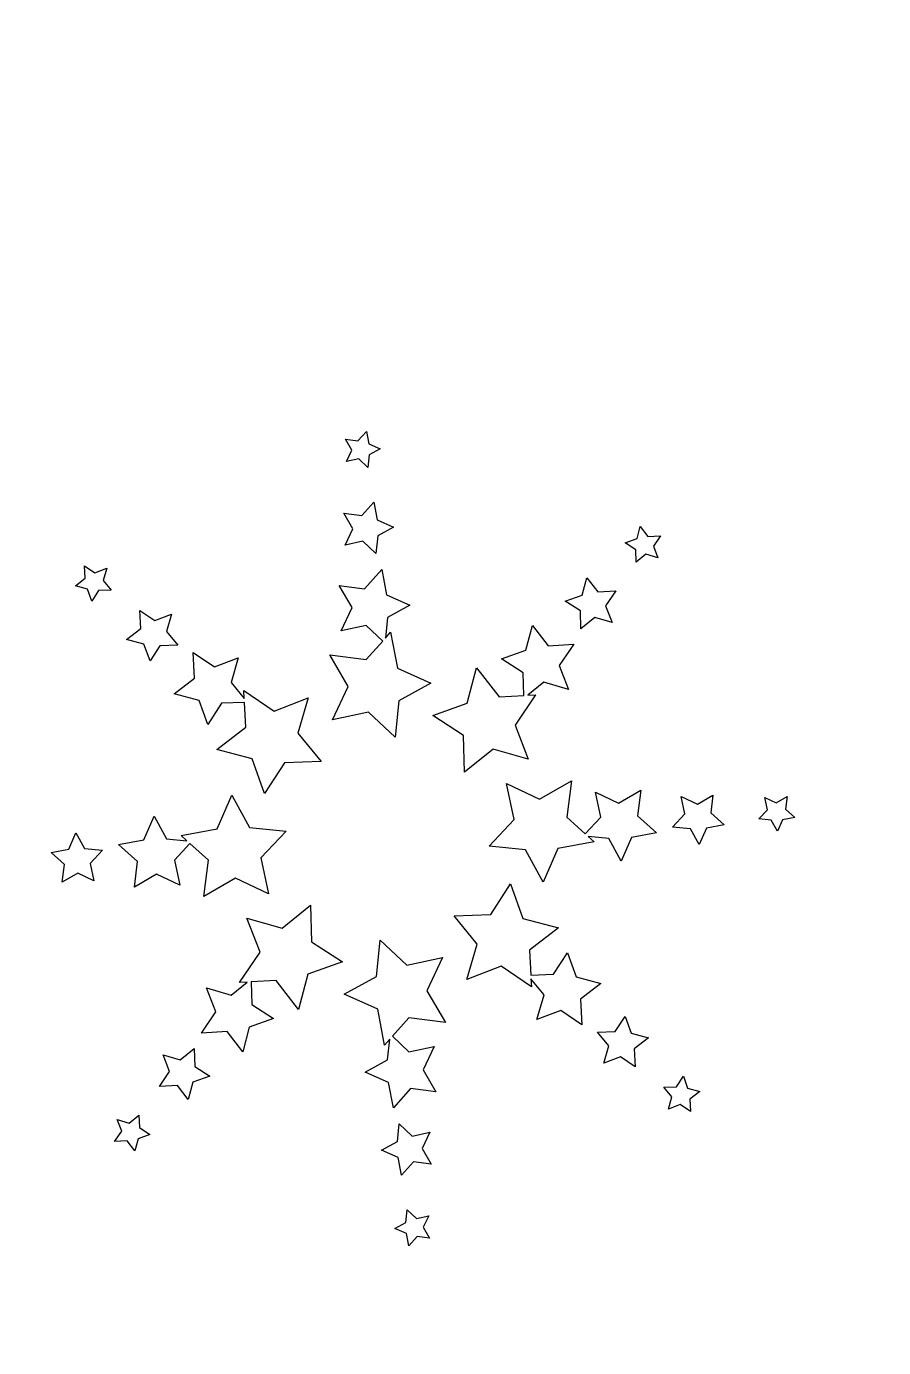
# Model space of a CAD drawing. Header units: centimetres. Extents: x -11.1 to 11.3, y -11.4 to 10.9.
# Drawn here: x 0.481 to 3.243, y -0.118 to 4.139 of the extents above; entities that cross this region are included whole.
import ezdxf

# ---------------------------------------------------------------- set-up
doc = ezdxf.new("R2010")
doc.units = ezdxf.units.CM
doc.header["$MEASUREMENT"] = 0
doc.layers.add('Camada 1', color=7, linetype='Continuous')

msp = doc.modelspace()

# ---------------------------------------------------------------- linework, layer by layer
at = {"layer": 'Camada 1'}
for points, knots in [([(10.80794, 10.50385), (11.24006, 10.04935), (11.25858, 9.15426), (10.81413, 8.70984), (10.81413, 8.70984), (11.25239, 8.27158), (11.25239, 7.358), (10.81413, 6.92586), (10.81413, 6.92586), (10.81413, 6.92586), (10.80794, 6.92422), (10.80794, 6.92422), (10.80794, 6.92422), (11.24006, 6.46972), (11.25858, 5.57466), (10.81413, 5.13019), (10.81413, 5.13019), (11.25239, 4.69196), (11.25239, 3.77835), (10.81413, 3.34624), (10.81413, 3.34624), (10.81413, 3.34624), (10.80794, 3.3446), (10.80794, 3.3446), (10.80794, 3.3446), (11.24006, 2.89007), (11.25858, 1.99501), (10.81413, 1.55054), (10.81413, 1.55054), (11.25239, 1.11231), (11.25239, 0.1987), (10.81413, -0.23341), (10.81413, -0.23341), (10.81413, -0.23341), (10.80794, -0.23505), (10.80794, -0.23505), (10.80794, -0.23505), (11.24006, -0.68958), (11.25858, -1.58464), (10.81413, -2.02911), (10.81413, -2.02911), (11.25241, -2.46734), (11.25241, -3.38092), (10.81413, -3.81306), (10.81413, -3.81306), (10.81413, -3.81306), (10.80797, -3.8147), (10.80797, -3.8147), (10.80797, -3.8147), (11.24006, -4.26923), (11.25858, -5.16429), (10.81413, -5.60873), (10.81413, -5.60873), (11.25241, -6.04699), (11.25241, -6.96057), (10.81413, -7.39268), (10.81413, -7.39268), (10.81413, -7.39268), (10.80797, -7.39435), (10.80797, -7.39435), (10.80797, -7.39435), (11.24006, -7.84888), (11.25858, -8.74394), (10.81413, -9.18838), (10.81413, -9.18838), (11.25241, -9.62664), (11.25241, -10.54022), (10.81413, -10.97233), (10.81413, -10.97233), (10.81413, -10.97233), (10.81249, -10.96619), (10.81249, -10.96619), (10.81249, -10.96619), (10.35796, -11.39825), (9.4629, -11.41678), (9.01846, -10.97233), (9.01846, -10.97233), (8.58023, -11.41061), (7.66665, -11.41061), (7.23451, -10.97233), (7.23451, -10.97233), (7.23451, -10.97233), (7.23287, -10.96619), (7.23287, -10.96619), (7.23287, -10.96619), (6.77834, -11.39828), (5.88328, -11.41678), (5.43884, -10.97233), (5.43884, -10.97233), (5.00058, -11.41061), (4.087, -11.41061), (3.65489, -10.97233), (3.65489, -10.97233), (3.65489, -10.97233), (3.65325, -10.96619), (3.65325, -10.96619), (3.65325, -10.96619), (3.19872, -11.39828), (2.30366, -11.41678), (1.85922, -10.97233), (1.85922, -10.97233), (1.42096, -11.41061), (0.50738, -11.41061), (0.07527, -10.97233), (0.07527, -10.97233), (0.07527, -10.97233), (0.07363, -10.96619), (0.07363, -10.96619), (0.07363, -10.96619), (-0.3809, -11.39828), (-1.27596, -11.41678), (-1.7204, -10.97233), (-1.7204, -10.97233), (-2.15866, -11.41061), (-3.07221, -11.41061), (-3.50435, -10.97233), (-3.50435, -10.97233), (-3.50435, -10.97233), (-3.50599, -10.96619), (-3.50599, -10.96619), (-3.50599, -10.96619), (-3.96049, -11.39828), (-4.85558, -11.41678), (-5.30005, -10.97233), (-5.30005, -10.97233), (-5.73828, -11.41061), (-6.65186, -11.41061), (-7.084, -10.97233), (-7.084, -10.97233), (-7.084, -10.97233), (-7.08564, -10.96619), (-7.08564, -10.96619), (-7.08564, -10.96619), (-7.54017, -11.39828), (-8.43523, -11.41678), (-8.87967, -10.97233), (-8.87967, -10.97233), (-9.31793, -11.41061), (-10.23151, -11.41061), (-10.66362, -10.97233), (-10.66362, -10.97233), (-10.66362, -10.97233), (-10.65907, -10.97789), (-10.65907, -10.97789), (-10.65907, -10.97789), (-11.09116, -10.52339), (-11.10968, -9.6283), (-10.66526, -9.18386), (-10.66526, -9.18386), (-11.10352, -8.74563), (-11.10352, -7.83202), (-10.66526, -7.39991), (-10.66526, -7.39991), (-10.66526, -7.39991), (-10.65907, -7.39827), (-10.65907, -7.39827), (-10.65907, -7.39827), (-11.09116, -6.94374), (-11.10968, -6.04868), (-10.66526, -5.60421), (-10.66526, -5.60421), (-11.10352, -5.16598), (-11.10352, -4.25237), (-10.66526, -3.82026), (-10.66526, -3.82026), (-10.66526, -3.82026), (-10.65907, -3.81862), (-10.65907, -3.81862), (-10.65907, -3.81862), (-11.09116, -3.36409), (-11.10968, -2.46903), (-10.66526, -2.02456), (-10.66526, -2.02456), (-11.10352, -1.58633), (-11.10352, -0.67272), (-10.66526, -0.24061), (-10.66526, -0.24061), (-10.66526, -0.24061), (-10.65907, -0.23897), (-10.65907, -0.23897), (-10.65907, -0.23897), (-11.09116, 0.21556), (-11.10968, 1.11062), (-10.66526, 1.55506), (-10.66526, 1.55506), (-11.10352, 1.99332), (-11.10352, 2.9069), (-10.66526, 3.33904), (-10.66526, 3.33904), (-10.66526, 3.33904), (-10.65907, 3.34068), (-10.65907, 3.34068), (-10.65907, 3.34068), (-11.09116, 3.79521), (-11.10968, 4.69027), (-10.66526, 5.13471), (-10.66526, 5.13471), (-11.10352, 5.57297), (-11.10352, 6.48655), (-10.66526, 6.91866), (-10.66526, 6.91866), (-10.66526, 6.91866), (-10.65907, 6.9203), (-10.65907, 6.9203), (-10.65907, 6.9203), (-11.09116, 7.37483), (-11.10968, 8.26989), (-10.66526, 8.71433), (-10.66526, 8.71433), (-11.10352, 9.15259), (-11.10352, 10.06617), (-10.66526, 10.49828), (-10.66526, 10.49828), (-10.66526, 10.49828), (-10.66362, 10.49212), (-10.66362, 10.49212), (-10.66362, 10.49212), (-10.20909, 10.92421), (-9.31403, 10.94273), (-8.86959, 10.49828), (-8.86959, 10.49828), (-8.43133, 10.93654), (-7.51775, 10.93654), (-7.08564, 10.49828), (-7.08564, 10.49828), (-7.08564, 10.49828), (-7.084, 10.49212), (-7.084, 10.49212), (-7.084, 10.49212), (-6.62947, 10.92421), (-5.73441, 10.94273), (-5.28997, 10.49828), (-5.28997, 10.49828), (-4.85171, 10.93654), (-3.93813, 10.93654), (-3.50602, 10.49828), (-3.50602, 10.49828), (-3.50602, 10.49828), (-3.50438, 10.49212), (-3.50438, 10.49212), (-3.50438, 10.49212), (-3.04985, 10.92421), (-2.15479, 10.94273), (-1.71035, 10.49828), (-1.71035, 10.49828), (-1.27209, 10.93654), (-0.35851, 10.93654), (0.0736, 10.49828), (0.0736, 10.49828), (0.0736, 10.49828), (0.07524, 10.49212), (0.07524, 10.49212), (0.07524, 10.49212), (0.52977, 10.92421), (1.42483, 10.94273), (1.86927, 10.49828), (1.86927, 10.49828), (2.30753, 10.93654), (3.22108, 10.93654), (3.65322, 10.49828), (3.65322, 10.49828), (3.65322, 10.49828), (3.65486, 10.49212), (3.65486, 10.49212), (3.65486, 10.49212), (4.10936, 10.92421), (5.00445, 10.94273), (5.44889, 10.49828), (5.44889, 10.49828), (5.88715, 10.93654), (6.80073, 10.93654), (7.23284, 10.49828), (7.23284, 10.49828), (7.23284, 10.49828), (7.23448, 10.49212), (7.23448, 10.49212), (7.23448, 10.49212), (7.68901, 10.92421), (8.58407, 10.94273), (9.02851, 10.49828), (9.02851, 10.49828), (9.46677, 10.93654), (10.38035, 10.93654), (10.81246, 10.49828), (10.81246, 10.49828), (10.81246, 10.49828), (10.80794, 10.50385), (10.80794, 10.50385)], [0, 0, 0, 0, 0.0136986, 0.0136986, 0.0136986, 0.0136986, 0.0273973, 0.0273973, 0.0273973, 0.0273973, 0.0410959, 0.0410959, 0.0410959, 0.0410959, 0.0547945, 0.0547945, 0.0547945, 0.0547945, 0.0684932, 0.0684932, 0.0684932, 0.0684932, 0.0821918, 0.0821918, 0.0821918, 0.0821918, 0.0958904, 0.0958904, 0.0958904, 0.0958904, 0.109589, 0.109589, 0.109589, 0.109589, 0.1232877, 0.1232877, 0.1232877, 0.1232877, 0.1369863, 0.1369863, 0.1369863, 0.1369863, 0.1506849, 0.1506849, 0.1506849, 0.1506849, 0.1643836, 0.1643836, 0.1643836, 0.1643836, 0.1780822, 0.1780822, 0.1780822, 0.1780822, 0.1917808, 0.1917808, 0.1917808, 0.1917808, 0.2054795, 0.2054795, 0.2054795, 0.2054795, 0.2191781, 0.2191781, 0.2191781, 0.2191781, 0.2328767, 0.2328767, 0.2328767, 0.2328767, 0.2465753, 0.2465753, 0.2465753, 0.2465753, 0.260274, 0.260274, 0.260274, 0.260274, 0.2739726, 0.2739726, 0.2739726, 0.2739726, 0.2876712, 0.2876712, 0.2876712, 0.2876712, 0.3013699, 0.3013699, 0.3013699, 0.3013699, 0.3150685, 0.3150685, 0.3150685, 0.3150685, 0.3287671, 0.3287671, 0.3287671, 0.3287671, 0.3424658, 0.3424658, 0.3424658, 0.3424658, 0.3561644, 0.3561644, 0.3561644, 0.3561644, 0.369863, 0.369863, 0.369863, 0.369863, 0.3835616, 0.3835616, 0.3835616, 0.3835616, 0.3972603, 0.3972603, 0.3972603, 0.3972603, 0.4109589, 0.4109589, 0.4109589, 0.4109589, 0.4246575, 0.4246575, 0.4246575, 0.4246575, 0.4383562, 0.4383562, 0.4383562, 0.4383562, 0.4520548, 0.4520548, 0.4520548, 0.4520548, 0.4657534, 0.4657534, 0.4657534, 0.4657534, 0.4794521, 0.4794521, 0.4794521, 0.4794521, 0.4931507, 0.4931507, 0.4931507, 0.4931507, 0.5068493, 0.5068493, 0.5068493, 0.5068493, 0.5205479, 0.5205479, 0.5205479, 0.5205479, 0.5342466, 0.5342466, 0.5342466, 0.5342466, 0.5479452, 0.5479452, 0.5479452, 0.5479452, 0.5616438, 0.5616438, 0.5616438, 0.5616438, 0.5753425, 0.5753425, 0.5753425, 0.5753425, 0.5890411, 0.5890411, 0.5890411, 0.5890411, 0.6027397, 0.6027397, 0.6027397, 0.6027397, 0.6164384, 0.6164384, 0.6164384, 0.6164384, 0.630137, 0.630137, 0.630137, 0.630137, 0.6438356, 0.6438356, 0.6438356, 0.6438356, 0.6575342, 0.6575342, 0.6575342, 0.6575342, 0.6712329, 0.6712329, 0.6712329, 0.6712329, 0.6849315, 0.6849315, 0.6849315, 0.6849315, 0.6986301, 0.6986301, 0.6986301, 0.6986301, 0.7123288, 0.7123288, 0.7123288, 0.7123288, 0.7260274, 0.7260274, 0.7260274, 0.7260274, 0.739726, 0.739726, 0.739726, 0.739726, 0.7534247, 0.7534247, 0.7534247, 0.7534247, 0.7671233, 0.7671233, 0.7671233, 0.7671233, 0.7808219, 0.7808219, 0.7808219, 0.7808219, 0.7945205, 0.7945205, 0.7945205, 0.7945205, 0.8082192, 0.8082192, 0.8082192, 0.8082192, 0.8219178, 0.8219178, 0.8219178, 0.8219178, 0.8356164, 0.8356164, 0.8356164, 0.8356164, 0.8493151, 0.8493151, 0.8493151, 0.8493151, 0.8630137, 0.8630137, 0.8630137, 0.8630137, 0.8767123, 0.8767123, 0.8767123, 0.8767123, 0.890411, 0.890411, 0.890411, 0.890411, 0.9041096, 0.9041096, 0.9041096, 0.9041096, 0.9178082, 0.9178082, 0.9178082, 0.9178082, 0.9315068, 0.9315068, 0.9315068, 0.9315068, 0.9452055, 0.9452055, 0.9452055, 0.9452055, 0.9589041, 0.9589041, 0.9589041, 0.9589041, 0.9726027, 0.9726027, 0.9726027, 0.9726027, 1, 1, 1, 1]), ([(1.58567, 2.75839), (1.58567, 2.75839), (1.6212, 2.77784), (1.6212, 2.77784), (1.6212, 2.77784), (1.6212, 2.77784), (1.58413, 2.79422), (1.58413, 2.79422), (1.58413, 2.79422), (1.58413, 2.79422), (1.57662, 2.83404), (1.57662, 2.83404), (1.57662, 2.83404), (1.57662, 2.83404), (1.54961, 2.80385), (1.54961, 2.80385), (1.54961, 2.80385), (1.54961, 2.80385), (1.50939, 2.80898), (1.50939, 2.80898), (1.50939, 2.80898), (1.50939, 2.80898), (1.52976, 2.77395), (1.52976, 2.77395), (1.52976, 2.77395), (1.52976, 2.77395), (1.51246, 2.73733), (1.51246, 2.73733), (1.51246, 2.73733), (1.51246, 2.73733), (1.55207, 2.74585), (1.55207, 2.74585), (1.55207, 2.74585), (1.55207, 2.74585), (1.58154, 2.71807), (1.58154, 2.71807), (1.58154, 2.71807), (1.58154, 2.71807), (1.58567, 2.75839), (1.58567, 2.75839)], [0, 0, 0, 0, 0.0909091, 0.0909091, 0.0909091, 0.0909091, 0.1818182, 0.1818182, 0.1818182, 0.1818182, 0.2727273, 0.2727273, 0.2727273, 0.2727273, 0.3636364, 0.3636364, 0.3636364, 0.3636364, 0.4545455, 0.4545455, 0.4545455, 0.4545455, 0.5454545, 0.5454545, 0.5454545, 0.5454545, 0.6363636, 0.6363636, 0.6363636, 0.6363636, 0.7272727, 0.7272727, 0.7272727, 0.7272727, 0.8181818, 0.8181818, 0.8181818, 0.8181818, 1, 1, 1, 1]), ([(1.6134, 2.49804), (1.6134, 2.49804), (1.66415, 2.52585), (1.66415, 2.52585), (1.66415, 2.52585), (1.66415, 2.52585), (1.61121, 2.54924), (1.61121, 2.54924), (1.61121, 2.54924), (1.61121, 2.54924), (1.60047, 2.6061), (1.60047, 2.6061), (1.60047, 2.6061), (1.60047, 2.6061), (1.56187, 2.56297), (1.56187, 2.56297), (1.56187, 2.56297), (1.56187, 2.56297), (1.50446, 2.57033), (1.50446, 2.57033), (1.50446, 2.57033), (1.50446, 2.57033), (1.53356, 2.5203), (1.53356, 2.5203), (1.53356, 2.5203), (1.53356, 2.5203), (1.50882, 2.46797), (1.50882, 2.46797), (1.50882, 2.46797), (1.50882, 2.46797), (1.56539, 2.48017), (1.56539, 2.48017), (1.56539, 2.48017), (1.56539, 2.48017), (1.60751, 2.44048), (1.60751, 2.44048), (1.60751, 2.44048), (1.60751, 2.44048), (1.6134, 2.49804), (1.6134, 2.49804)], [0, 0, 0, 0, 0.0909091, 0.0909091, 0.0909091, 0.0909091, 0.1818182, 0.1818182, 0.1818182, 0.1818182, 0.2727273, 0.2727273, 0.2727273, 0.2727273, 0.3636364, 0.3636364, 0.3636364, 0.3636364, 0.4545455, 0.4545455, 0.4545455, 0.4545455, 0.5454545, 0.5454545, 0.5454545, 0.5454545, 0.6363636, 0.6363636, 0.6363636, 0.6363636, 0.7272727, 0.7272727, 0.7272727, 0.7272727, 0.8181818, 0.8181818, 0.8181818, 0.8181818, 1, 1, 1, 1]), ([(2.50161, 2.46457), (2.50161, 2.46457), (2.52444, 2.49804), (2.52444, 2.49804), (2.52444, 2.49804), (2.52444, 2.49804), (2.48399, 2.49582), (2.48399, 2.49582), (2.48399, 2.49582), (2.48399, 2.49582), (2.4592, 2.52789), (2.4592, 2.52789), (2.4592, 2.52789), (2.4592, 2.52789), (2.44883, 2.48871), (2.44883, 2.48871), (2.44883, 2.48871), (2.44883, 2.48871), (2.41068, 2.47506), (2.41068, 2.47506), (2.41068, 2.47506), (2.41068, 2.47506), (2.44473, 2.45307), (2.44473, 2.45307), (2.44473, 2.45307), (2.44473, 2.45307), (2.44595, 2.41259), (2.44595, 2.41259), (2.44595, 2.41259), (2.44595, 2.41259), (2.47738, 2.43815), (2.47738, 2.43815), (2.47738, 2.43815), (2.47738, 2.43815), (2.51625, 2.42677), (2.51625, 2.42677), (2.51625, 2.42677), (2.51625, 2.42677), (2.50161, 2.46457), (2.50161, 2.46457)], [0, 0, 0, 0, 0.0909091, 0.0909091, 0.0909091, 0.0909091, 0.1818182, 0.1818182, 0.1818182, 0.1818182, 0.2727273, 0.2727273, 0.2727273, 0.2727273, 0.3636364, 0.3636364, 0.3636364, 0.3636364, 0.4545455, 0.4545455, 0.4545455, 0.4545455, 0.5454545, 0.5454545, 0.5454545, 0.5454545, 0.6363636, 0.6363636, 0.6363636, 0.6363636, 0.7272727, 0.7272727, 0.7272727, 0.7272727, 0.8181818, 0.8181818, 0.8181818, 0.8181818, 1, 1, 1, 1]), ([(0.7543, 2.32288), (0.7543, 2.32288), (0.72874, 2.35431), (0.72874, 2.35431), (0.72874, 2.35431), (0.72874, 2.35431), (0.74012, 2.3932), (0.74012, 2.3932), (0.74012, 2.3932), (0.74012, 2.3932), (0.70231, 2.37857), (0.70231, 2.37857), (0.70231, 2.37857), (0.70231, 2.37857), (0.66884, 2.4014), (0.66884, 2.4014), (0.66884, 2.4014), (0.66884, 2.4014), (0.67109, 2.36095), (0.67109, 2.36095), (0.67109, 2.36095), (0.67109, 2.36095), (0.63902, 2.33616), (0.63902, 2.33616), (0.63902, 2.33616), (0.63902, 2.33616), (0.67818, 2.32576), (0.67818, 2.32576), (0.67818, 2.32576), (0.67818, 2.32576), (0.69183, 2.28763), (0.69183, 2.28763), (0.69183, 2.28763), (0.69183, 2.28763), (0.71382, 2.32168), (0.71382, 2.32168), (0.71382, 2.32168), (0.71382, 2.32168), (0.7543, 2.32288), (0.7543, 2.32288)], [0, 0, 0, 0, 0.0909091, 0.0909091, 0.0909091, 0.0909091, 0.1818182, 0.1818182, 0.1818182, 0.1818182, 0.2727273, 0.2727273, 0.2727273, 0.2727273, 0.3636364, 0.3636364, 0.3636364, 0.3636364, 0.4545455, 0.4545455, 0.4545455, 0.4545455, 0.5454545, 0.5454545, 0.5454545, 0.5454545, 0.6363636, 0.6363636, 0.6363636, 0.6363636, 0.7272727, 0.7272727, 0.7272727, 0.7272727, 0.8181818, 0.8181818, 0.8181818, 0.8181818, 1, 1, 1, 1]), ([(1.65473, 2.18707), (1.65473, 2.18707), (1.63788, 2.16826), (1.63788, 2.16826), (1.63788, 2.16826), (1.63788, 2.16826), (1.64465, 2.23454), (1.64465, 2.23454), (1.64465, 2.23454), (1.64465, 2.23454), (1.7172, 2.27425), (1.7172, 2.27425), (1.7172, 2.27425), (1.7172, 2.27425), (1.64156, 2.30767), (1.64156, 2.30767), (1.64156, 2.30767), (1.64156, 2.30767), (1.62621, 2.3889), (1.62621, 2.3889), (1.62621, 2.3889), (1.62621, 2.3889), (1.57107, 2.3273), (1.57107, 2.3273), (1.57107, 2.3273), (1.57107, 2.3273), (1.48905, 2.3378), (1.48905, 2.3378), (1.48905, 2.3378), (1.48905, 2.3378), (1.53059, 2.26631), (1.53059, 2.26631), (1.53059, 2.26631), (1.53059, 2.26631), (1.49527, 2.19154), (1.49527, 2.19154), (1.49527, 2.19154), (1.49527, 2.19154), (1.5761, 2.20895), (1.5761, 2.20895), (1.5761, 2.20895), (1.5761, 2.20895), (1.62941, 2.15873), (1.62941, 2.15873), (1.62941, 2.15873), (1.62941, 2.15873), (1.57596, 2.09904), (1.57596, 2.09904), (1.57596, 2.09904), (1.57596, 2.09904), (1.4588, 2.11404), (1.4588, 2.11404), (1.4588, 2.11404), (1.4588, 2.11404), (1.51817, 2.01191), (1.51817, 2.01191), (1.51817, 2.01191), (1.51817, 2.01191), (1.46769, 1.90512), (1.46769, 1.90512), (1.46769, 1.90512), (1.46769, 1.90512), (1.58315, 1.93002), (1.58315, 1.93002), (1.58315, 1.93002), (1.58315, 1.93002), (1.66911, 1.849), (1.66911, 1.849), (1.66911, 1.849), (1.66911, 1.849), (1.68112, 1.9665), (1.68112, 1.9665), (1.68112, 1.9665), (1.68112, 1.9665), (1.78476, 2.02323), (1.78476, 2.02323), (1.78476, 2.02323), (1.78476, 2.02323), (1.6767, 2.07096), (1.6767, 2.07096), (1.6767, 2.07096), (1.6767, 2.07096), (1.65473, 2.18707), (1.65473, 2.18707)], [0, 0, 0, 0, 0.0454545, 0.0454545, 0.0454545, 0.0454545, 0.0909091, 0.0909091, 0.0909091, 0.0909091, 0.1363636, 0.1363636, 0.1363636, 0.1363636, 0.1818182, 0.1818182, 0.1818182, 0.1818182, 0.2272727, 0.2272727, 0.2272727, 0.2272727, 0.2727273, 0.2727273, 0.2727273, 0.2727273, 0.3181818, 0.3181818, 0.3181818, 0.3181818, 0.3636364, 0.3636364, 0.3636364, 0.3636364, 0.4090909, 0.4090909, 0.4090909, 0.4090909, 0.4545455, 0.4545455, 0.4545455, 0.4545455, 0.5, 0.5, 0.5, 0.5, 0.5454545, 0.5454545, 0.5454545, 0.5454545, 0.5909091, 0.5909091, 0.5909091, 0.5909091, 0.6363636, 0.6363636, 0.6363636, 0.6363636, 0.6818182, 0.6818182, 0.6818182, 0.6818182, 0.7272727, 0.7272727, 0.7272727, 0.7272727, 0.7727273, 0.7727273, 0.7727273, 0.7727273, 0.8181818, 0.8181818, 0.8181818, 0.8181818, 0.8636364, 0.8636364, 0.8636364, 0.8636364, 0.9090909, 0.9090909, 0.9090909, 0.9090909, 1, 1, 1, 1]), ([(2.34752, 2.27219), (2.34752, 2.27219), (2.38012, 2.32003), (2.38012, 2.32003), (2.38012, 2.32003), (2.38012, 2.32003), (2.32231, 2.31683), (2.32231, 2.31683), (2.32231, 2.31683), (2.32231, 2.31683), (2.28691, 2.36263), (2.28691, 2.36263), (2.28691, 2.36263), (2.28691, 2.36263), (2.27209, 2.30667), (2.27209, 2.30667), (2.27209, 2.30667), (2.27209, 2.30667), (2.21761, 2.28714), (2.21761, 2.28714), (2.21761, 2.28714), (2.21761, 2.28714), (2.26621, 2.25576), (2.26621, 2.25576), (2.26621, 2.25576), (2.26621, 2.25576), (2.26793, 2.1979), (2.26793, 2.1979), (2.26793, 2.1979), (2.26793, 2.1979), (2.31278, 2.23444), (2.31278, 2.23444), (2.31278, 2.23444), (2.31278, 2.23444), (2.36834, 2.21819), (2.36834, 2.21819), (2.36834, 2.21819), (2.36834, 2.21819), (2.34752, 2.27219), (2.34752, 2.27219)], [0, 0, 0, 0, 0.0909091, 0.0909091, 0.0909091, 0.0909091, 0.1818182, 0.1818182, 0.1818182, 0.1818182, 0.2727273, 0.2727273, 0.2727273, 0.2727273, 0.3636364, 0.3636364, 0.3636364, 0.3636364, 0.4545455, 0.4545455, 0.4545455, 0.4545455, 0.5454545, 0.5454545, 0.5454545, 0.5454545, 0.6363636, 0.6363636, 0.6363636, 0.6363636, 0.7272727, 0.7272727, 0.7272727, 0.7272727, 0.8181818, 0.8181818, 0.8181818, 0.8181818, 1, 1, 1, 1]), ([(0.96896, 2.1449), (0.96896, 2.1449), (0.93242, 2.1898), (0.93242, 2.1898), (0.93242, 2.1898), (0.93242, 2.1898), (0.94867, 2.24536), (0.94867, 2.24536), (0.94867, 2.24536), (0.94867, 2.24536), (0.89469, 2.22446), (0.89469, 2.22446), (0.89469, 2.22446), (0.89469, 2.22446), (0.84685, 2.25706), (0.84685, 2.25706), (0.84685, 2.25706), (0.84685, 2.25706), (0.85005, 2.19927), (0.85005, 2.19927), (0.85005, 2.19927), (0.85005, 2.19927), (0.80425, 2.1639), (0.80425, 2.1639), (0.80425, 2.1639), (0.80425, 2.1639), (0.86018, 2.14908), (0.86018, 2.14908), (0.86018, 2.14908), (0.86018, 2.14908), (0.87971, 2.09458), (0.87971, 2.09458), (0.87971, 2.09458), (0.87971, 2.09458), (0.91109, 2.14321), (0.91109, 2.14321), (0.91109, 2.14321), (0.91109, 2.14321), (0.96896, 2.1449), (0.96896, 2.1449)], [0, 0, 0, 0, 0.0909091, 0.0909091, 0.0909091, 0.0909091, 0.1818182, 0.1818182, 0.1818182, 0.1818182, 0.2727273, 0.2727273, 0.2727273, 0.2727273, 0.3636364, 0.3636364, 0.3636364, 0.3636364, 0.4545455, 0.4545455, 0.4545455, 0.4545455, 0.5454545, 0.5454545, 0.5454545, 0.5454545, 0.6363636, 0.6363636, 0.6363636, 0.6363636, 0.7272727, 0.7272727, 0.7272727, 0.7272727, 0.8181818, 0.8181818, 0.8181818, 0.8181818, 1, 1, 1, 1]), ([(2.24475, 2.14823), (2.24475, 2.14823), (2.16217, 2.14368), (2.16217, 2.14368), (2.16217, 2.14368), (2.16217, 2.14368), (2.11161, 2.20911), (2.11161, 2.20911), (2.11161, 2.20911), (2.11161, 2.20911), (2.09044, 2.12918), (2.09044, 2.12918), (2.09044, 2.12918), (2.09044, 2.12918), (2.0126, 2.10129), (2.0126, 2.10129), (2.0126, 2.10129), (2.0126, 2.10129), (2.08205, 2.05644), (2.08205, 2.05644), (2.08205, 2.05644), (2.08205, 2.05644), (2.08425, 1.98323), (2.08425, 1.98323), (2.08425, 1.98323), (2.08425, 1.98323), (2.00424, 1.97881), (2.00424, 1.97881), (2.00424, 1.97881), (2.00424, 1.97881), (1.93201, 2.07226), (1.93201, 2.07226), (1.93201, 2.07226), (1.93201, 2.07226), (1.90177, 1.95809), (1.90177, 1.95809), (1.90177, 1.95809), (1.90177, 1.95809), (1.79057, 1.91827), (1.79057, 1.91827), (1.79057, 1.91827), (1.79057, 1.91827), (1.88979, 1.85421), (1.88979, 1.85421), (1.88979, 1.85421), (1.88979, 1.85421), (1.89331, 1.73613), (1.89331, 1.73613), (1.89331, 1.73613), (1.89331, 1.73613), (1.98488, 1.81074), (1.98488, 1.81074), (1.98488, 1.81074), (1.98488, 1.81074), (2.09825, 1.77759), (2.09825, 1.77759), (2.09825, 1.77759), (2.09825, 1.77759), (2.0556, 1.88776), (2.0556, 1.88776), (2.0556, 1.88776), (2.0556, 1.88776), (2.12214, 1.98534), (2.12214, 1.98534), (2.12214, 1.98534), (2.12214, 1.98534), (2.09695, 1.98396), (2.09695, 1.98396), (2.09695, 1.98396), (2.09695, 1.98396), (2.1486, 2.02603), (2.1486, 2.02603), (2.1486, 2.02603), (2.1486, 2.02603), (2.22795, 2.00283), (2.22795, 2.00283), (2.22795, 2.00283), (2.22795, 2.00283), (2.1981, 2.07993), (2.1981, 2.07993), (2.1981, 2.07993), (2.1981, 2.07993), (2.24475, 2.14823), (2.24475, 2.14823)], [0, 0, 0, 0, 0.0454545, 0.0454545, 0.0454545, 0.0454545, 0.0909091, 0.0909091, 0.0909091, 0.0909091, 0.1363636, 0.1363636, 0.1363636, 0.1363636, 0.1818182, 0.1818182, 0.1818182, 0.1818182, 0.2272727, 0.2272727, 0.2272727, 0.2272727, 0.2727273, 0.2727273, 0.2727273, 0.2727273, 0.3181818, 0.3181818, 0.3181818, 0.3181818, 0.3636364, 0.3636364, 0.3636364, 0.3636364, 0.4090909, 0.4090909, 0.4090909, 0.4090909, 0.4545455, 0.4545455, 0.4545455, 0.4545455, 0.5, 0.5, 0.5, 0.5, 0.5454545, 0.5454545, 0.5454545, 0.5454545, 0.5909091, 0.5909091, 0.5909091, 0.5909091, 0.6363636, 0.6363636, 0.6363636, 0.6363636, 0.6818182, 0.6818182, 0.6818182, 0.6818182, 0.7272727, 0.7272727, 0.7272727, 0.7272727, 0.7727273, 0.7727273, 0.7727273, 0.7727273, 0.8181818, 0.8181818, 0.8181818, 0.8181818, 0.8636364, 0.8636364, 0.8636364, 0.8636364, 0.9090909, 0.9090909, 0.9090909, 0.9090909, 1, 1, 1, 1]), ([(1.43073, 1.77027), (1.43073, 1.77027), (1.35612, 1.86184), (1.35612, 1.86184), (1.35612, 1.86184), (1.35612, 1.86184), (1.38925, 1.97521), (1.38925, 1.97521), (1.38925, 1.97521), (1.38925, 1.97521), (1.2791, 1.93256), (1.2791, 1.93256), (1.2791, 1.93256), (1.2791, 1.93256), (1.18152, 1.99913), (1.18152, 1.99913), (1.18152, 1.99913), (1.18152, 1.99913), (1.18292, 1.97392), (1.18292, 1.97392), (1.18292, 1.97392), (1.18292, 1.97392), (1.14085, 2.02557), (1.14085, 2.02557), (1.14085, 2.02557), (1.14085, 2.02557), (1.16405, 2.10492), (1.16405, 2.10492), (1.16405, 2.10492), (1.16405, 2.10492), (1.08695, 2.07507), (1.08695, 2.07507), (1.08695, 2.07507), (1.08695, 2.07507), (1.01866, 2.12166), (1.01866, 2.12166), (1.01866, 2.12166), (1.01866, 2.12166), (1.02321, 2.03911), (1.02321, 2.03911), (1.02321, 2.03911), (1.02321, 2.03911), (0.95778, 1.98855), (0.95778, 1.98855), (0.95778, 1.98855), (0.95778, 1.98855), (1.03771, 1.96736), (1.03771, 1.96736), (1.03771, 1.96736), (1.03771, 1.96736), (1.0656, 1.88952), (1.0656, 1.88952), (1.0656, 1.88952), (1.0656, 1.88952), (1.11042, 1.959), (1.11042, 1.959), (1.11042, 1.959), (1.11042, 1.959), (1.18363, 1.9612), (1.18363, 1.9612), (1.18363, 1.9612), (1.18363, 1.9612), (1.18805, 1.88119), (1.18805, 1.88119), (1.18805, 1.88119), (1.18805, 1.88119), (1.09457, 1.80896), (1.09457, 1.80896), (1.09457, 1.80896), (1.09457, 1.80896), (1.20874, 1.77872), (1.20874, 1.77872), (1.20874, 1.77872), (1.20874, 1.77872), (1.24856, 1.66752), (1.24856, 1.66752), (1.24856, 1.66752), (1.24856, 1.66752), (1.31262, 1.76674), (1.31262, 1.76674), (1.31262, 1.76674), (1.31262, 1.76674), (1.43073, 1.77027), (1.43073, 1.77027)], [0, 0, 0, 0, 0.0454545, 0.0454545, 0.0454545, 0.0454545, 0.0909091, 0.0909091, 0.0909091, 0.0909091, 0.1363636, 0.1363636, 0.1363636, 0.1363636, 0.1818182, 0.1818182, 0.1818182, 0.1818182, 0.2272727, 0.2272727, 0.2272727, 0.2272727, 0.2727273, 0.2727273, 0.2727273, 0.2727273, 0.3181818, 0.3181818, 0.3181818, 0.3181818, 0.3636364, 0.3636364, 0.3636364, 0.3636364, 0.4090909, 0.4090909, 0.4090909, 0.4090909, 0.4545455, 0.4545455, 0.4545455, 0.4545455, 0.5, 0.5, 0.5, 0.5, 0.5454545, 0.5454545, 0.5454545, 0.5454545, 0.5909091, 0.5909091, 0.5909091, 0.5909091, 0.6363636, 0.6363636, 0.6363636, 0.6363636, 0.6818182, 0.6818182, 0.6818182, 0.6818182, 0.7272727, 0.7272727, 0.7272727, 0.7272727, 0.7727273, 0.7727273, 0.7727273, 0.7727273, 0.8181818, 0.8181818, 0.8181818, 0.8181818, 0.8636364, 0.8636364, 0.8636364, 0.8636364, 0.9090909, 0.9090909, 0.9090909, 0.9090909, 1, 1, 1, 1]), ([(2.51193, 1.54067), (2.51193, 1.54067), (2.45033, 1.59584), (2.45033, 1.59584), (2.45033, 1.59584), (2.45033, 1.59584), (2.46083, 1.67783), (2.46083, 1.67783), (2.46083, 1.67783), (2.46083, 1.67783), (2.38934, 1.63629), (2.38934, 1.63629), (2.38934, 1.63629), (2.38934, 1.63629), (2.3146, 1.67161), (2.3146, 1.67161), (2.3146, 1.67161), (2.3146, 1.67161), (2.33201, 1.59081), (2.33201, 1.59081), (2.33201, 1.59081), (2.33201, 1.59081), (2.28182, 1.5375), (2.28182, 1.5375), (2.28182, 1.5375), (2.28182, 1.5375), (2.22213, 1.59095), (2.22213, 1.59095), (2.22213, 1.59095), (2.22213, 1.59095), (2.23713, 1.70811), (2.23713, 1.70811), (2.23713, 1.70811), (2.23713, 1.70811), (2.135, 1.64876), (2.135, 1.64876), (2.135, 1.64876), (2.135, 1.64876), (2.02819, 1.69924), (2.02819, 1.69924), (2.02819, 1.69924), (2.02819, 1.69924), (2.05309, 1.58378), (2.05309, 1.58378), (2.05309, 1.58378), (2.05309, 1.58378), (1.97207, 1.49782), (1.97207, 1.49782), (1.97207, 1.49782), (1.97207, 1.49782), (2.08957, 1.48581), (2.08957, 1.48581), (2.08957, 1.48581), (2.08957, 1.48581), (2.1463, 1.38217), (2.1463, 1.38217), (2.1463, 1.38217), (2.1463, 1.38217), (2.19403, 1.49023), (2.19403, 1.49023), (2.19403, 1.49023), (2.19403, 1.49023), (2.3101, 1.51216), (2.3101, 1.51216), (2.3101, 1.51216), (2.3101, 1.51216), (2.29131, 1.52901), (2.29131, 1.52901), (2.29131, 1.52901), (2.29131, 1.52901), (2.35756, 1.52224), (2.35756, 1.52224), (2.35756, 1.52224), (2.35756, 1.52224), (2.39725, 1.44969), (2.39725, 1.44969), (2.39725, 1.44969), (2.39725, 1.44969), (2.43069, 1.52533), (2.43069, 1.52533), (2.43069, 1.52533), (2.43069, 1.52533), (2.51193, 1.54067), (2.51193, 1.54067)], [0, 0, 0, 0, 0.0454545, 0.0454545, 0.0454545, 0.0454545, 0.0909091, 0.0909091, 0.0909091, 0.0909091, 0.1363636, 0.1363636, 0.1363636, 0.1363636, 0.1818182, 0.1818182, 0.1818182, 0.1818182, 0.2272727, 0.2272727, 0.2272727, 0.2272727, 0.2727273, 0.2727273, 0.2727273, 0.2727273, 0.3181818, 0.3181818, 0.3181818, 0.3181818, 0.3636364, 0.3636364, 0.3636364, 0.3636364, 0.4090909, 0.4090909, 0.4090909, 0.4090909, 0.4545455, 0.4545455, 0.4545455, 0.4545455, 0.5, 0.5, 0.5, 0.5, 0.5454545, 0.5454545, 0.5454545, 0.5454545, 0.5909091, 0.5909091, 0.5909091, 0.5909091, 0.6363636, 0.6363636, 0.6363636, 0.6363636, 0.6818182, 0.6818182, 0.6818182, 0.6818182, 0.7272727, 0.7272727, 0.7272727, 0.7272727, 0.7727273, 0.7727273, 0.7727273, 0.7727273, 0.8181818, 0.8181818, 0.8181818, 0.8181818, 0.8636364, 0.8636364, 0.8636364, 0.8636364, 0.9090909, 0.9090909, 0.9090909, 0.9090909, 1, 1, 1, 1]), ([(1.00814, 1.50633), (1.00814, 1.50633), (1.06783, 1.45288), (1.06783, 1.45288), (1.06783, 1.45288), (1.06783, 1.45288), (1.05283, 1.33572), (1.05283, 1.33572), (1.05283, 1.33572), (1.05283, 1.33572), (1.15499, 1.39509), (1.15499, 1.39509), (1.15499, 1.39509), (1.15499, 1.39509), (1.26178, 1.34461), (1.26178, 1.34461), (1.26178, 1.34461), (1.26178, 1.34461), (1.23688, 1.46007), (1.23688, 1.46007), (1.23688, 1.46007), (1.23688, 1.46007), (1.3179, 1.54603), (1.3179, 1.54603), (1.3179, 1.54603), (1.3179, 1.54603), (1.2004, 1.55804), (1.2004, 1.55804), (1.2004, 1.55804), (1.2004, 1.55804), (1.14367, 1.66165), (1.14367, 1.66165), (1.14367, 1.66165), (1.14367, 1.66165), (1.09594, 1.55359), (1.09594, 1.55359), (1.09594, 1.55359), (1.09594, 1.55359), (0.97987, 1.53166), (0.97987, 1.53166), (0.97987, 1.53166), (0.97987, 1.53166), (0.99868, 1.51481), (0.99868, 1.51481), (0.99868, 1.51481), (0.99868, 1.51481), (0.9324, 1.52158), (0.9324, 1.52158), (0.9324, 1.52158), (0.9324, 1.52158), (0.89271, 1.5941), (0.89271, 1.5941), (0.89271, 1.5941), (0.89271, 1.5941), (0.85927, 1.51848), (0.85927, 1.51848), (0.85927, 1.51848), (0.85927, 1.51848), (0.77804, 1.50311), (0.77804, 1.50311), (0.77804, 1.50311), (0.77804, 1.50311), (0.83964, 1.44794), (0.83964, 1.44794), (0.83964, 1.44794), (0.83964, 1.44794), (0.82914, 1.36592), (0.82914, 1.36592), (0.82914, 1.36592), (0.82914, 1.36592), (0.90063, 1.40746), (0.90063, 1.40746), (0.90063, 1.40746), (0.90063, 1.40746), (0.9754, 1.37214), (0.9754, 1.37214), (0.9754, 1.37214), (0.9754, 1.37214), (0.95796, 1.45297), (0.95796, 1.45297), (0.95796, 1.45297), (0.95796, 1.45297), (1.00814, 1.50633), (1.00814, 1.50633)], [0, 0, 0, 0, 0.0454545, 0.0454545, 0.0454545, 0.0454545, 0.0909091, 0.0909091, 0.0909091, 0.0909091, 0.1363636, 0.1363636, 0.1363636, 0.1363636, 0.1818182, 0.1818182, 0.1818182, 0.1818182, 0.2272727, 0.2272727, 0.2272727, 0.2272727, 0.2727273, 0.2727273, 0.2727273, 0.2727273, 0.3181818, 0.3181818, 0.3181818, 0.3181818, 0.3636364, 0.3636364, 0.3636364, 0.3636364, 0.4090909, 0.4090909, 0.4090909, 0.4090909, 0.4545455, 0.4545455, 0.4545455, 0.4545455, 0.5, 0.5, 0.5, 0.5, 0.5454545, 0.5454545, 0.5454545, 0.5454545, 0.5909091, 0.5909091, 0.5909091, 0.5909091, 0.6363636, 0.6363636, 0.6363636, 0.6363636, 0.6818182, 0.6818182, 0.6818182, 0.6818182, 0.7272727, 0.7272727, 0.7272727, 0.7272727, 0.7727273, 0.7727273, 0.7727273, 0.7727273, 0.8181818, 0.8181818, 0.8181818, 0.8181818, 0.8636364, 0.8636364, 0.8636364, 0.8636364, 0.9090909, 0.9090909, 0.9090909, 0.9090909, 1, 1, 1, 1]), ([(2.72915, 1.56644), (2.72915, 1.56644), (2.68602, 1.60504), (2.68602, 1.60504), (2.68602, 1.60504), (2.68602, 1.60504), (2.69338, 1.66243), (2.69338, 1.66243), (2.69338, 1.66243), (2.69338, 1.66243), (2.64332, 1.63333), (2.64332, 1.63333), (2.64332, 1.63333), (2.64332, 1.63333), (2.59099, 1.6581), (2.59099, 1.6581), (2.59099, 1.6581), (2.59099, 1.6581), (2.60319, 1.60151), (2.60319, 1.60151), (2.60319, 1.60151), (2.60319, 1.60151), (2.5635, 1.55939), (2.5635, 1.55939), (2.5635, 1.55939), (2.5635, 1.55939), (2.62107, 1.55349), (2.62107, 1.55349), (2.62107, 1.55349), (2.62107, 1.55349), (2.64888, 1.50274), (2.64888, 1.50274), (2.64888, 1.50274), (2.64888, 1.50274), (2.67224, 1.55566), (2.67224, 1.55566), (2.67224, 1.55566), (2.67224, 1.55566), (2.72915, 1.56644), (2.72915, 1.56644)], [0, 0, 0, 0, 0.0909091, 0.0909091, 0.0909091, 0.0909091, 0.1818182, 0.1818182, 0.1818182, 0.1818182, 0.2727273, 0.2727273, 0.2727273, 0.2727273, 0.3636364, 0.3636364, 0.3636364, 0.3636364, 0.4545455, 0.4545455, 0.4545455, 0.4545455, 0.5454545, 0.5454545, 0.5454545, 0.5454545, 0.6363636, 0.6363636, 0.6363636, 0.6363636, 0.7272727, 0.7272727, 0.7272727, 0.7272727, 0.8181818, 0.8181818, 0.8181818, 0.8181818, 1, 1, 1, 1]), ([(2.9269, 1.61727), (2.9269, 1.61727), (2.93206, 1.65749), (2.93206, 1.65749), (2.93206, 1.65749), (2.93206, 1.65749), (2.897, 1.63712), (2.897, 1.63712), (2.897, 1.63712), (2.897, 1.63712), (2.86038, 1.65445), (2.86038, 1.65445), (2.86038, 1.65445), (2.86038, 1.65445), (2.8689, 1.61484), (2.8689, 1.61484), (2.8689, 1.61484), (2.8689, 1.61484), (2.84112, 1.58537), (2.84112, 1.58537), (2.84112, 1.58537), (2.84112, 1.58537), (2.88142, 1.58124), (2.88142, 1.58124), (2.88142, 1.58124), (2.88142, 1.58124), (2.90087, 1.54568), (2.90087, 1.54568), (2.90087, 1.54568), (2.90087, 1.54568), (2.91725, 1.58275), (2.91725, 1.58275), (2.91725, 1.58275), (2.91725, 1.58275), (2.95707, 1.59029), (2.95707, 1.59029), (2.95707, 1.59029), (2.95707, 1.59029), (2.9269, 1.61727), (2.9269, 1.61727)], [0, 0, 0, 0, 0.0909091, 0.0909091, 0.0909091, 0.0909091, 0.1818182, 0.1818182, 0.1818182, 0.1818182, 0.2727273, 0.2727273, 0.2727273, 0.2727273, 0.3636364, 0.3636364, 0.3636364, 0.3636364, 0.4545455, 0.4545455, 0.4545455, 0.4545455, 0.5454545, 0.5454545, 0.5454545, 0.5454545, 0.6363636, 0.6363636, 0.6363636, 0.6363636, 0.7272727, 0.7272727, 0.7272727, 0.7272727, 0.8181818, 0.8181818, 0.8181818, 0.8181818, 1, 1, 1, 1]), ([(0.72644, 1.48442), (0.72644, 1.48442), (0.66887, 1.49032), (0.66887, 1.49032), (0.66887, 1.49032), (0.66887, 1.49032), (0.64106, 1.54107), (0.64106, 1.54107), (0.64106, 1.54107), (0.64106, 1.54107), (0.61767, 1.48815), (0.61767, 1.48815), (0.61767, 1.48815), (0.61767, 1.48815), (0.56078, 1.47738), (0.56078, 1.47738), (0.56078, 1.47738), (0.56078, 1.47738), (0.60391, 1.43878), (0.60391, 1.43878), (0.60391, 1.43878), (0.60391, 1.43878), (0.59655, 1.38137), (0.59655, 1.38137), (0.59655, 1.38137), (0.59655, 1.38137), (0.64658, 1.41045), (0.64658, 1.41045), (0.64658, 1.41045), (0.64658, 1.41045), (0.69894, 1.38571), (0.69894, 1.38571), (0.69894, 1.38571), (0.69894, 1.38571), (0.68674, 1.44228), (0.68674, 1.44228), (0.68674, 1.44228), (0.68674, 1.44228), (0.72644, 1.48442), (0.72644, 1.48442)], [0, 0, 0, 0, 0.0909091, 0.0909091, 0.0909091, 0.0909091, 0.1818182, 0.1818182, 0.1818182, 0.1818182, 0.2727273, 0.2727273, 0.2727273, 0.2727273, 0.3636364, 0.3636364, 0.3636364, 0.3636364, 0.4545455, 0.4545455, 0.4545455, 0.4545455, 0.5454545, 0.5454545, 0.5454545, 0.5454545, 0.6363636, 0.6363636, 0.6363636, 0.6363636, 0.7272727, 0.7272727, 0.7272727, 0.7272727, 0.8181818, 0.8181818, 0.8181818, 0.8181818, 1, 1, 1, 1]), ([(1.85923, 1.27355), (1.85923, 1.27355), (1.93382, 1.182), (1.93382, 1.182), (1.93382, 1.182), (1.93382, 1.182), (1.90067, 1.0686), (1.90067, 1.0686), (1.90067, 1.0686), (1.90067, 1.0686), (2.01083, 1.11125), (2.01083, 1.11125), (2.01083, 1.11125), (2.01083, 1.11125), (2.10841, 1.04468), (2.10841, 1.04468), (2.10841, 1.04468), (2.10841, 1.04468), (2.10701, 1.06989), (2.10701, 1.06989), (2.10701, 1.06989), (2.10701, 1.06989), (2.14911, 1.01824), (2.14911, 1.01824), (2.14911, 1.01824), (2.14911, 1.01824), (2.12591, 0.93889), (2.12591, 0.93889), (2.12591, 0.93889), (2.12591, 0.93889), (2.20301, 0.96874), (2.20301, 0.96874), (2.20301, 0.96874), (2.20301, 0.96874), (2.27133, 0.92215), (2.27133, 0.92215), (2.27133, 0.92215), (2.27133, 0.92215), (2.26678, 1.0047), (2.26678, 1.0047), (2.26678, 1.0047), (2.26678, 1.0047), (2.33221, 1.05526), (2.33221, 1.05526), (2.33221, 1.05526), (2.33221, 1.05526), (2.25228, 1.07645), (2.25228, 1.07645), (2.25228, 1.07645), (2.25228, 1.07645), (2.22439, 1.15426), (2.22439, 1.15426), (2.22439, 1.15426), (2.22439, 1.15426), (2.17951, 1.08479), (2.17951, 1.08479), (2.17951, 1.08479), (2.17951, 1.08479), (2.1063, 1.08259), (2.1063, 1.08259), (2.1063, 1.08259), (2.1063, 1.08259), (2.10188, 1.1626), (2.10188, 1.1626), (2.10188, 1.1626), (2.10188, 1.1626), (2.19533, 1.2348), (2.19533, 1.2348), (2.19533, 1.2348), (2.19533, 1.2348), (2.08114, 1.26504), (2.08114, 1.26504), (2.08114, 1.26504), (2.08114, 1.26504), (2.04135, 1.37627), (2.04135, 1.37627), (2.04135, 1.37627), (2.04135, 1.37627), (1.97729, 1.27702), (1.97729, 1.27702), (1.97729, 1.27702), (1.97729, 1.27702), (1.85923, 1.27355), (1.85923, 1.27355)], [0, 0, 0, 0, 0.0454545, 0.0454545, 0.0454545, 0.0454545, 0.0909091, 0.0909091, 0.0909091, 0.0909091, 0.1363636, 0.1363636, 0.1363636, 0.1363636, 0.1818182, 0.1818182, 0.1818182, 0.1818182, 0.2272727, 0.2272727, 0.2272727, 0.2272727, 0.2727273, 0.2727273, 0.2727273, 0.2727273, 0.3181818, 0.3181818, 0.3181818, 0.3181818, 0.3636364, 0.3636364, 0.3636364, 0.3636364, 0.4090909, 0.4090909, 0.4090909, 0.4090909, 0.4545455, 0.4545455, 0.4545455, 0.4545455, 0.5, 0.5, 0.5, 0.5, 0.5454545, 0.5454545, 0.5454545, 0.5454545, 0.5909091, 0.5909091, 0.5909091, 0.5909091, 0.6363636, 0.6363636, 0.6363636, 0.6363636, 0.6818182, 0.6818182, 0.6818182, 0.6818182, 0.7272727, 0.7272727, 0.7272727, 0.7272727, 0.7727273, 0.7727273, 0.7727273, 0.7727273, 0.8181818, 0.8181818, 0.8181818, 0.8181818, 0.8636364, 0.8636364, 0.8636364, 0.8636364, 0.9090909, 0.9090909, 0.9090909, 0.9090909, 1, 1, 1, 1]), ([(1.38816, 1.08574), (1.38816, 1.08574), (1.49936, 1.12556), (1.49936, 1.12556), (1.49936, 1.12556), (1.49936, 1.12556), (1.40011, 1.18962), (1.40011, 1.18962), (1.40011, 1.18962), (1.40011, 1.18962), (1.39659, 1.30768), (1.39659, 1.30768), (1.39659, 1.30768), (1.39659, 1.30768), (1.30502, 1.23309), (1.30502, 1.23309), (1.30502, 1.23309), (1.30502, 1.23309), (1.19162, 1.26624), (1.19162, 1.26624), (1.19162, 1.26624), (1.19162, 1.26624), (1.23427, 1.15607), (1.23427, 1.15607), (1.23427, 1.15607), (1.23427, 1.15607), (1.1677, 1.05849), (1.1677, 1.05849), (1.1677, 1.05849), (1.1677, 1.05849), (1.19291, 1.05987), (1.19291, 1.05987), (1.19291, 1.05987), (1.19291, 1.05987), (1.14126, 1.0178), (1.14126, 1.0178), (1.14126, 1.0178), (1.14126, 1.0178), (1.06191, 1.041), (1.06191, 1.041), (1.06191, 1.041), (1.06191, 1.041), (1.09176, 0.9639), (1.09176, 0.9639), (1.09176, 0.9639), (1.09176, 0.9639), (1.04517, 0.89558), (1.04517, 0.89558), (1.04517, 0.89558), (1.04517, 0.89558), (1.12772, 0.90013), (1.12772, 0.90013), (1.12772, 0.90013), (1.12772, 0.90013), (1.17828, 0.8347), (1.17828, 0.8347), (1.17828, 0.8347), (1.17828, 0.8347), (1.19947, 0.91463), (1.19947, 0.91463), (1.19947, 0.91463), (1.19947, 0.91463), (1.27731, 0.94252), (1.27731, 0.94252), (1.27731, 0.94252), (1.27731, 0.94252), (1.20783, 0.98734), (1.20783, 0.98734), (1.20783, 0.98734), (1.20783, 0.98734), (1.20563, 1.06055), (1.20563, 1.06055), (1.20563, 1.06055), (1.20563, 1.06055), (1.28561, 1.06497), (1.28561, 1.06497), (1.28561, 1.06497), (1.28561, 1.06497), (1.35784, 0.97152), (1.35784, 0.97152), (1.35784, 0.97152), (1.35784, 0.97152), (1.38816, 1.08574), (1.38816, 1.08574)], [0, 0, 0, 0, 0.0454545, 0.0454545, 0.0454545, 0.0454545, 0.0909091, 0.0909091, 0.0909091, 0.0909091, 0.1363636, 0.1363636, 0.1363636, 0.1363636, 0.1818182, 0.1818182, 0.1818182, 0.1818182, 0.2272727, 0.2272727, 0.2272727, 0.2272727, 0.2727273, 0.2727273, 0.2727273, 0.2727273, 0.3181818, 0.3181818, 0.3181818, 0.3181818, 0.3636364, 0.3636364, 0.3636364, 0.3636364, 0.4090909, 0.4090909, 0.4090909, 0.4090909, 0.4545455, 0.4545455, 0.4545455, 0.4545455, 0.5, 0.5, 0.5, 0.5, 0.5454545, 0.5454545, 0.5454545, 0.5454545, 0.5909091, 0.5909091, 0.5909091, 0.5909091, 0.6363636, 0.6363636, 0.6363636, 0.6363636, 0.6818182, 0.6818182, 0.6818182, 0.6818182, 0.7272727, 0.7272727, 0.7272727, 0.7272727, 0.7727273, 0.7727273, 0.7727273, 0.7727273, 0.8181818, 0.8181818, 0.8181818, 0.8181818, 0.8636364, 0.8636364, 0.8636364, 0.8636364, 0.9090909, 0.9090909, 0.9090909, 0.9090909, 1, 1, 1, 1]), ([(1.83115, 0.92975), (1.83115, 0.92975), (1.77178, 1.03188), (1.77178, 1.03188), (1.77178, 1.03188), (1.77178, 1.03188), (1.82226, 1.13869), (1.82226, 1.13869), (1.82226, 1.13869), (1.82226, 1.13869), (1.7068, 1.11379), (1.7068, 1.11379), (1.7068, 1.11379), (1.7068, 1.11379), (1.62084, 1.19481), (1.62084, 1.19481), (1.62084, 1.19481), (1.62084, 1.19481), (1.60883, 1.07731), (1.60883, 1.07731), (1.60883, 1.07731), (1.60883, 1.07731), (1.50519, 1.02056), (1.50519, 1.02056), (1.50519, 1.02056), (1.50519, 1.02056), (1.61325, 0.9728), (1.61325, 0.9728), (1.61325, 0.9728), (1.61325, 0.9728), (1.63518, 0.85675), (1.63518, 0.85675), (1.63518, 0.85675), (1.63518, 0.85675), (1.65201, 0.87556), (1.65201, 0.87556), (1.65201, 0.87556), (1.65201, 0.87556), (1.64524, 0.80928), (1.64524, 0.80928), (1.64524, 0.80928), (1.64524, 0.80928), (1.57272, 0.76959), (1.57272, 0.76959), (1.57272, 0.76959), (1.57272, 0.76959), (1.64834, 0.73615), (1.64834, 0.73615), (1.64834, 0.73615), (1.64834, 0.73615), (1.66371, 0.65495), (1.66371, 0.65495), (1.66371, 0.65495), (1.66371, 0.65495), (1.71885, 0.71652), (1.71885, 0.71652), (1.71885, 0.71652), (1.71885, 0.71652), (1.80084, 0.70602), (1.80084, 0.70602), (1.80084, 0.70602), (1.80084, 0.70602), (1.7593, 0.77754), (1.7593, 0.77754), (1.7593, 0.77754), (1.7593, 0.77754), (1.79462, 0.85228), (1.79462, 0.85228), (1.79462, 0.85228), (1.79462, 0.85228), (1.71382, 0.83487), (1.71382, 0.83487), (1.71382, 0.83487), (1.71382, 0.83487), (1.66048, 0.88506), (1.66048, 0.88506), (1.66048, 0.88506), (1.66048, 0.88506), (1.71393, 0.94475), (1.71393, 0.94475), (1.71393, 0.94475), (1.71393, 0.94475), (1.83115, 0.92975), (1.83115, 0.92975)], [0, 0, 0, 0, 0.0454545, 0.0454545, 0.0454545, 0.0454545, 0.0909091, 0.0909091, 0.0909091, 0.0909091, 0.1363636, 0.1363636, 0.1363636, 0.1363636, 0.1818182, 0.1818182, 0.1818182, 0.1818182, 0.2272727, 0.2272727, 0.2272727, 0.2272727, 0.2727273, 0.2727273, 0.2727273, 0.2727273, 0.3181818, 0.3181818, 0.3181818, 0.3181818, 0.3636364, 0.3636364, 0.3636364, 0.3636364, 0.4090909, 0.4090909, 0.4090909, 0.4090909, 0.4545455, 0.4545455, 0.4545455, 0.4545455, 0.5, 0.5, 0.5, 0.5, 0.5454545, 0.5454545, 0.5454545, 0.5454545, 0.5909091, 0.5909091, 0.5909091, 0.5909091, 0.6363636, 0.6363636, 0.6363636, 0.6363636, 0.6818182, 0.6818182, 0.6818182, 0.6818182, 0.7272727, 0.7272727, 0.7272727, 0.7272727, 0.7727273, 0.7727273, 0.7727273, 0.7727273, 0.8181818, 0.8181818, 0.8181818, 0.8181818, 0.8636364, 0.8636364, 0.8636364, 0.8636364, 0.9090909, 0.9090909, 0.9090909, 0.9090909, 1, 1, 1, 1]), ([(2.32098, 0.89892), (2.32098, 0.89892), (2.35752, 0.85405), (2.35752, 0.85405), (2.35752, 0.85405), (2.35752, 0.85405), (2.34127, 0.79849), (2.34127, 0.79849), (2.34127, 0.79849), (2.34127, 0.79849), (2.39525, 0.81939), (2.39525, 0.81939), (2.39525, 0.81939), (2.39525, 0.81939), (2.44309, 0.78677), (2.44309, 0.78677), (2.44309, 0.78677), (2.44309, 0.78677), (2.43991, 0.84458), (2.43991, 0.84458), (2.43991, 0.84458), (2.43991, 0.84458), (2.48568, 0.87998), (2.48568, 0.87998), (2.48568, 0.87998), (2.48568, 0.87998), (2.42972, 0.8948), (2.42972, 0.8948), (2.42972, 0.8948), (2.42972, 0.8948), (2.41019, 0.9493), (2.41019, 0.9493), (2.41019, 0.9493), (2.41019, 0.9493), (2.37881, 0.90067), (2.37881, 0.90067), (2.37881, 0.90067), (2.37881, 0.90067), (2.32098, 0.89892), (2.32098, 0.89892)], [0, 0, 0, 0, 0.0909091, 0.0909091, 0.0909091, 0.0909091, 0.1818182, 0.1818182, 0.1818182, 0.1818182, 0.2727273, 0.2727273, 0.2727273, 0.2727273, 0.3636364, 0.3636364, 0.3636364, 0.3636364, 0.4545455, 0.4545455, 0.4545455, 0.4545455, 0.5454545, 0.5454545, 0.5454545, 0.5454545, 0.6363636, 0.6363636, 0.6363636, 0.6363636, 0.7272727, 0.7272727, 0.7272727, 0.7272727, 0.8181818, 0.8181818, 0.8181818, 0.8181818, 1, 1, 1, 1]), ([(0.94245, 0.77163), (0.94245, 0.77163), (0.90983, 0.72382), (0.90983, 0.72382), (0.90983, 0.72382), (0.90983, 0.72382), (0.96762, 0.727), (0.96762, 0.727), (0.96762, 0.727), (0.96762, 0.727), (1.00302, 0.68123), (1.00302, 0.68123), (1.00302, 0.68123), (1.00302, 0.68123), (1.01784, 0.73716), (1.01784, 0.73716), (1.01784, 0.73716), (1.01784, 0.73716), (1.07234, 0.75669), (1.07234, 0.75669), (1.07234, 0.75669), (1.07234, 0.75669), (1.02371, 0.78807), (1.02371, 0.78807), (1.02371, 0.78807), (1.02371, 0.78807), (1.02199, 0.84593), (1.02199, 0.84593), (1.02199, 0.84593), (1.02199, 0.84593), (0.97712, 0.80939), (0.97712, 0.80939), (0.97712, 0.80939), (0.97712, 0.80939), (0.92156, 0.82561), (0.92156, 0.82561), (0.92156, 0.82561), (0.92156, 0.82561), (0.94245, 0.77163), (0.94245, 0.77163)], [0, 0, 0, 0, 0.0909091, 0.0909091, 0.0909091, 0.0909091, 0.1818182, 0.1818182, 0.1818182, 0.1818182, 0.2727273, 0.2727273, 0.2727273, 0.2727273, 0.3636364, 0.3636364, 0.3636364, 0.3636364, 0.4545455, 0.4545455, 0.4545455, 0.4545455, 0.5454545, 0.5454545, 0.5454545, 0.5454545, 0.6363636, 0.6363636, 0.6363636, 0.6363636, 0.7272727, 0.7272727, 0.7272727, 0.7272727, 0.8181818, 0.8181818, 0.8181818, 0.8181818, 1, 1, 1, 1]), ([(2.53563, 0.72096), (2.53563, 0.72096), (2.56122, 0.68953), (2.56122, 0.68953), (2.56122, 0.68953), (2.56122, 0.68953), (2.54987, 0.65064), (2.54987, 0.65064), (2.54987, 0.65064), (2.54987, 0.65064), (2.58763, 0.6653), (2.58763, 0.6653), (2.58763, 0.6653), (2.58763, 0.6653), (2.6211, 0.64247), (2.6211, 0.64247), (2.6211, 0.64247), (2.6211, 0.64247), (2.61888, 0.68292), (2.61888, 0.68292), (2.61888, 0.68292), (2.61888, 0.68292), (2.65092, 0.70771), (2.65092, 0.70771), (2.65092, 0.70771), (2.65092, 0.70771), (2.61176, 0.71806), (2.61176, 0.71806), (2.61176, 0.71806), (2.61176, 0.71806), (2.59811, 0.75621), (2.59811, 0.75621), (2.59811, 0.75621), (2.59811, 0.75621), (2.57612, 0.72216), (2.57612, 0.72216), (2.57612, 0.72216), (2.57612, 0.72216), (2.53563, 0.72096), (2.53563, 0.72096)], [0, 0, 0, 0, 0.0909091, 0.0909091, 0.0909091, 0.0909091, 0.1818182, 0.1818182, 0.1818182, 0.1818182, 0.2727273, 0.2727273, 0.2727273, 0.2727273, 0.3636364, 0.3636364, 0.3636364, 0.3636364, 0.4545455, 0.4545455, 0.4545455, 0.4545455, 0.5454545, 0.5454545, 0.5454545, 0.5454545, 0.6363636, 0.6363636, 0.6363636, 0.6363636, 0.7272727, 0.7272727, 0.7272727, 0.7272727, 0.8181818, 0.8181818, 0.8181818, 0.8181818, 1, 1, 1, 1]), ([(0.78833, 0.57925), (0.78833, 0.57925), (0.7655, 0.54578), (0.7655, 0.54578), (0.7655, 0.54578), (0.7655, 0.54578), (0.80595, 0.548), (0.80595, 0.548), (0.80595, 0.548), (0.80595, 0.548), (0.83074, 0.51593), (0.83074, 0.51593), (0.83074, 0.51593), (0.83074, 0.51593), (0.84111, 0.55509), (0.84111, 0.55509), (0.84111, 0.55509), (0.84111, 0.55509), (0.87926, 0.56877), (0.87926, 0.56877), (0.87926, 0.56877), (0.87926, 0.56877), (0.84521, 0.59076), (0.84521, 0.59076), (0.84521, 0.59076), (0.84521, 0.59076), (0.84402, 0.63127), (0.84402, 0.63127), (0.84402, 0.63127), (0.84402, 0.63127), (0.81259, 0.60568), (0.81259, 0.60568), (0.81259, 0.60568), (0.81259, 0.60568), (0.7737, 0.61703), (0.7737, 0.61703), (0.7737, 0.61703), (0.7737, 0.61703), (0.78833, 0.57925), (0.78833, 0.57925)], [0, 0, 0, 0, 0.0909091, 0.0909091, 0.0909091, 0.0909091, 0.1818182, 0.1818182, 0.1818182, 0.1818182, 0.2727273, 0.2727273, 0.2727273, 0.2727273, 0.3636364, 0.3636364, 0.3636364, 0.3636364, 0.4545455, 0.4545455, 0.4545455, 0.4545455, 0.5454545, 0.5454545, 0.5454545, 0.5454545, 0.6363636, 0.6363636, 0.6363636, 0.6363636, 0.7272727, 0.7272727, 0.7272727, 0.7272727, 0.8181818, 0.8181818, 0.8181818, 0.8181818, 1, 1, 1, 1]), ([(1.67656, 0.54581), (1.67656, 0.54581), (1.62581, 0.518), (1.62581, 0.518), (1.62581, 0.518), (1.62581, 0.518), (1.67873, 0.49461), (1.67873, 0.49461), (1.67873, 0.49461), (1.67873, 0.49461), (1.68947, 0.43775), (1.68947, 0.43775), (1.68947, 0.43775), (1.68947, 0.43775), (1.72807, 0.48088), (1.72807, 0.48088), (1.72807, 0.48088), (1.72807, 0.48088), (1.78548, 0.47355), (1.78548, 0.47355), (1.78548, 0.47355), (1.78548, 0.47355), (1.75638, 0.52358), (1.75638, 0.52358), (1.75638, 0.52358), (1.75638, 0.52358), (1.78115, 0.57594), (1.78115, 0.57594), (1.78115, 0.57594), (1.78115, 0.57594), (1.72458, 0.56374), (1.72458, 0.56374), (1.72458, 0.56374), (1.72458, 0.56374), (1.68246, 0.60345), (1.68246, 0.60345), (1.68246, 0.60345), (1.68246, 0.60345), (1.67656, 0.54581), (1.67656, 0.54581)], [0, 0, 0, 0, 0.0909091, 0.0909091, 0.0909091, 0.0909091, 0.1818182, 0.1818182, 0.1818182, 0.1818182, 0.2727273, 0.2727273, 0.2727273, 0.2727273, 0.3636364, 0.3636364, 0.3636364, 0.3636364, 0.4545455, 0.4545455, 0.4545455, 0.4545455, 0.5454545, 0.5454545, 0.5454545, 0.5454545, 0.6363636, 0.6363636, 0.6363636, 0.6363636, 0.7272727, 0.7272727, 0.7272727, 0.7272727, 0.8181818, 0.8181818, 0.8181818, 0.8181818, 1, 1, 1, 1]), ([(1.70429, 0.28546), (1.70429, 0.28546), (1.66873, 0.26601), (1.66873, 0.26601), (1.66873, 0.26601), (1.66873, 0.26601), (1.7058, 0.24963), (1.7058, 0.24963), (1.7058, 0.24963), (1.7058, 0.24963), (1.71334, 0.20981), (1.71334, 0.20981), (1.71334, 0.20981), (1.71334, 0.20981), (1.74035, 0.24), (1.74035, 0.24), (1.74035, 0.24), (1.74035, 0.24), (1.78057, 0.23484), (1.78057, 0.23484), (1.78057, 0.23484), (1.78057, 0.23484), (1.76017, 0.26987), (1.76017, 0.26987), (1.76017, 0.26987), (1.76017, 0.26987), (1.7775, 0.30649), (1.7775, 0.30649), (1.7775, 0.30649), (1.7775, 0.30649), (1.73789, 0.29797), (1.73789, 0.29797), (1.73789, 0.29797), (1.73789, 0.29797), (1.70842, 0.32575), (1.70842, 0.32575), (1.70842, 0.32575), (1.70842, 0.32575), (1.70429, 0.28546), (1.70429, 0.28546)], [0, 0, 0, 0, 0.0909091, 0.0909091, 0.0909091, 0.0909091, 0.1818182, 0.1818182, 0.1818182, 0.1818182, 0.2727273, 0.2727273, 0.2727273, 0.2727273, 0.3636364, 0.3636364, 0.3636364, 0.3636364, 0.4545455, 0.4545455, 0.4545455, 0.4545455, 0.5454545, 0.5454545, 0.5454545, 0.5454545, 0.6363636, 0.6363636, 0.6363636, 0.6363636, 0.7272727, 0.7272727, 0.7272727, 0.7272727, 0.8181818, 0.8181818, 0.8181818, 0.8181818, 1, 1, 1, 1])]:
    msp.add_open_spline(points, degree=3, knots=knots, dxfattribs=at)

doc.saveas('drawing.dxf')
